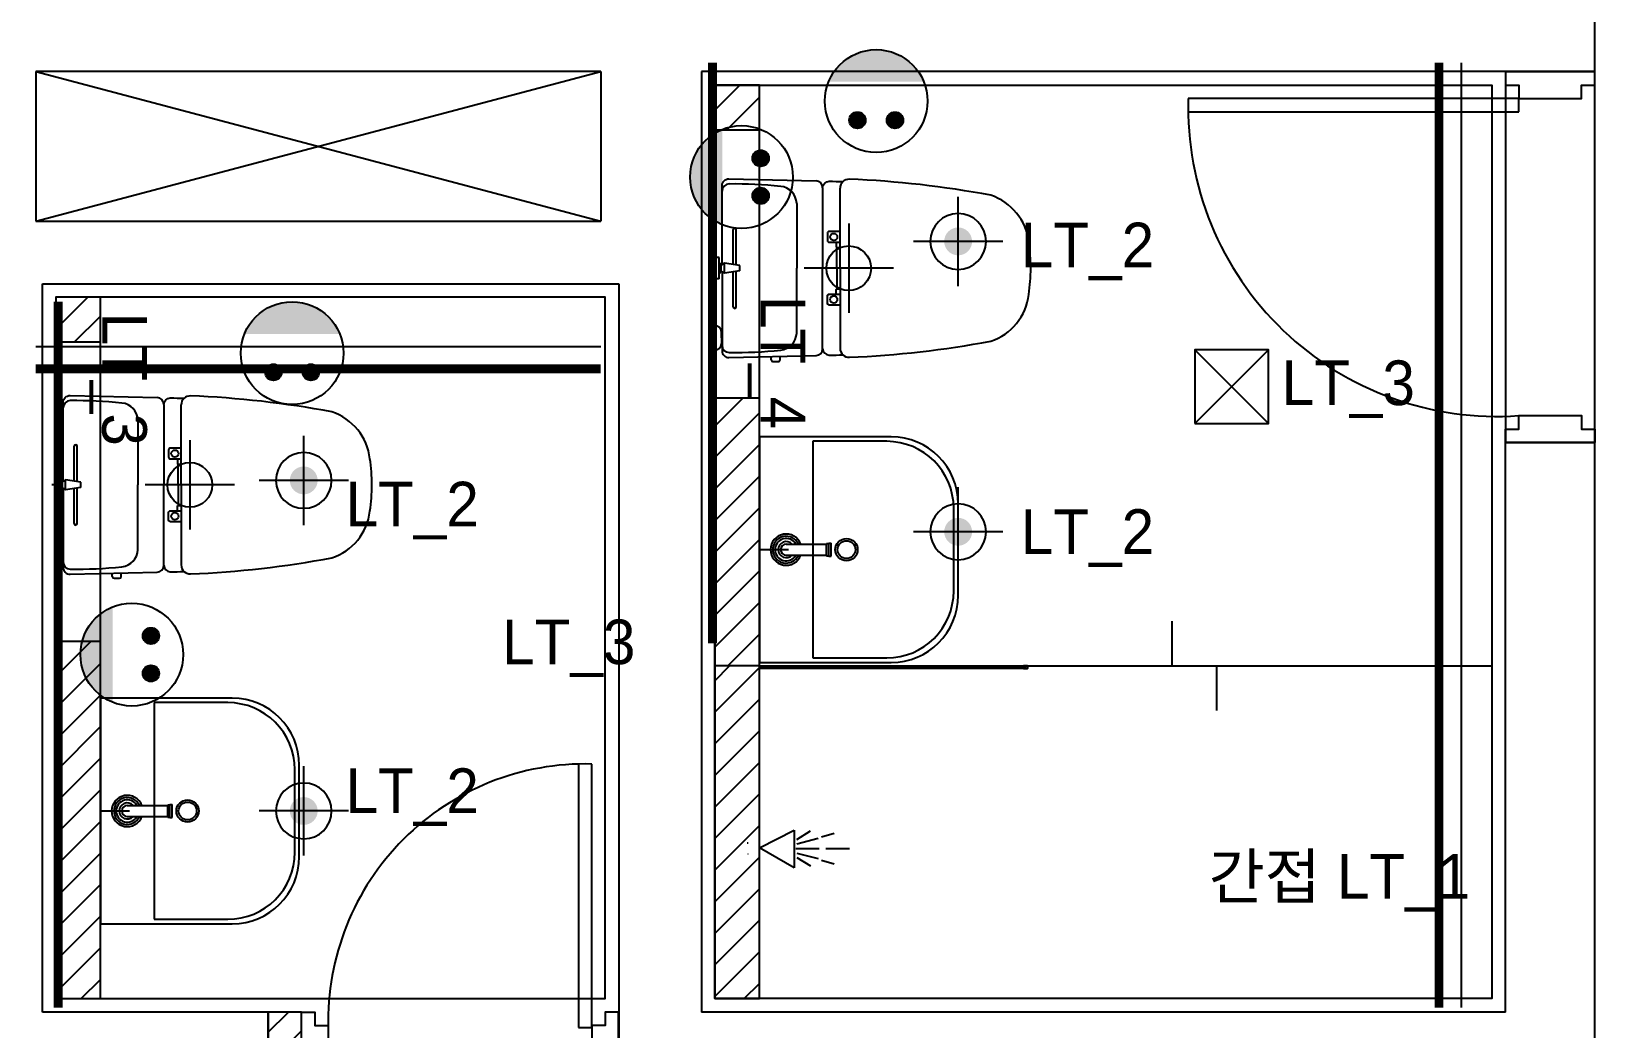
# Model space of a CAD drawing. Header units: inches. Extents: x 220271 to 272471, y 38563 to 64452.
# Drawn here: x 253528 to 257028, y 54638 to 56871 of the extents above; entities that cross this region are included whole.
import ezdxf

# ---------------------------------------------------------------- set-up
doc = ezdxf.new("R2010")
doc.units = ezdxf.units.IN
doc.header["$LTSCALE"] = 50
doc.header["$MEASUREMENT"] = 0
doc.linetypes.add('HID', pattern=[2.5, 1.5, -1])
doc.linetypes.add('HIDDEN', pattern=[0.375, 0.25, -0.125])
for name, color, linetype in [('03-WAL NEW', 3, 'Continuous'), ('06-LIGHT', 4, 'Continuous'), ('07-DIM WAL', 5, 'Continuous'), ('3.기호.계단선', 30, 'Continuous'), ('BATH', 4, 'Continuous'), ('CEIL-LIGHT', 7, 'Continuous'), ('CO-BATH', 6, 'Continuous'), ('F-WALL1', 2, 'Continuous'), ('fin', 5, 'Continuous'), ('HL', 6, 'HIDDEN'), ('도면층4', 4, 'Continuous'), ('도면층5', 5, 'Continuous'), ('설비', 140, 'Continuous'), ('욕실설비', 3, 'Continuous')]:
    doc.layers.add(name, color=color, linetype=linetype)
doc.styles.add('코레일둥고', font='Korail_Round_Gothic_Medium.ttf')
pattern_1 = [(45, (25855, -50), (-35.355339, 35.355339), [])]

# ---------------------------------------------------------------- blocks, each defined once
blk = doc.blocks.new('메인도면')
at = {"layer": '3.기호.계단선'}
for p, q in [((290171.2, 93645.8), (290171.2, 93445.8)), ((290271.2, 93545.8), (290071.2, 93545.8)), ((288696.2, 93160.8), (288696.2, 92960.8)), ((288796.2, 93060.8), (288596.2, 93060.8))]:
    blk.add_line(p, q, dxfattribs=at)
for centre in [(290171.2, 93545.8), (288696.2, 93060.8)]:
    blk.add_circle(centre, 50, dxfattribs=at)
at = {"layer": 'F-WALL1'}
for p, q in [((291841.2, 93985.8), (291841.2, 94140.8)), ((289616.2, 93985.8), (288351.2, 93985.8)), ((288351.2, 93985.8), (288351.2, 93650.8)), ((288351.2, 93650.8), (289616.2, 93985.8)), ((288351.2, 93985.8), (289616.2, 93650.8)), ((289616.2, 93985.8), (289616.2, 93650.8)), ((291841.2, 93985.8), (289841.2, 93985.8)), ((289841.2, 93985.8), (289841.2, 91880.8)), ((288351.2, 93650.8), (289616.2, 93650.8)), ((288366.2, 91880.8), (288366.2, 93510.8)), ((288366.2, 93510.8), (289656.2, 93510.8)), ((289656.2, 93510.8), (289656.2, 91685.8)), ((291641.2, 91880.8), (291641.2, 93155.8)), ((291841.2, 91685.8), (291841.2, 93155.8)), ((288871.2, 91880.8), (288366.2, 91880.8)), ((288871.2, 91880.8), (288871.2, 91685.8)), ((291641.2, 91880.8), (289841.2, 91880.8))]:
    blk.add_line(p, q, dxfattribs=at)
at = {"layer": '도면층4'}
for p, q in [((291841.2, 93985.8), (291641.2, 93985.8)), ((291641.2, 93985.8), (291641.2, 93155.8)), ((291641.2, 93985.8), (291841.2, 93985.8)), ((291841.2, 93155.8), (291841.2, 93985.8)), ((291671.2, 93925.8), (290931.2, 93925.8)), ((291671.2, 93895.8), (291671.2, 93925.8)), ((290931.2, 93895.8), (291671.2, 93895.8)), ((291641.2, 93155.8), (291841.2, 93155.8))]:
    blk.add_line(p, q, dxfattribs=at)
for points in [[(291641.2, 93985.8), (291641.2, 93955.8), (291671.2, 93955.8), (291671.2, 93925.8), (291811.2, 93925.8), (291811.2, 93955.8), (291841.2, 93955.8), (291841.2, 93985.8), (291641.2, 93985.8)], [(291641.2, 93155.8), (291641.2, 93185.8), (291671.2, 93185.8), (291671.2, 93215.8), (291811.2, 93215.8), (291811.2, 93185.8), (291841.2, 93185.8), (291841.2, 93155.8), (291641.2, 93155.8)]]:
    blk.add_lwpolyline(points, dxfattribs=at)
at = {"layer": '도면층5'}
blk.add_arc((291622.6, 93905.8), 691.7, 178.3456, 274.0249, dxfattribs=at)
blk = doc.blocks.new('cjswjdeh')
at = {"layer": '03-WAL NEW', "transparency": 33554687}
h = blk.add_hatch(dxfattribs=at)
h.set_pattern_fill('_USER', color=8, scale=50, angle=45, pattern_type=0)
h.set_pattern_definition([(45, (25845, 15), (-35.355339, 35.355339), [])])
h.paths.add_polyline_path([(255157.9, 96039.8), (255157.9, 96139.8), (255057.9, 96139.8), (255057.9, 96039.8)])
h.paths.add_polyline_path([(255157.9, 95099.8), (255157.9, 95352.3), (255157.9, 95439.8), (255057.9, 95439.8), (255057.9, 94839.8), (255157.9, 94839.8)])
h.paths.add_polyline_path([(254893.7, 95984.8), (254893.7, 96194.7), (255046.7, 96194.7), (255046.7, 95984.8)], flags=9)
h.paths.add_polyline_path([(254893.6, 95630.6), (254893.6, 95848.9), (255046.7, 95848.9), (255046.7, 95630.6)], flags=9)
h = blk.add_hatch(dxfattribs=at)
h.set_pattern_fill('_USER', color=8, scale=50, angle=45, pattern_type=0)
h.set_pattern_definition([(45, (25845, 10), (-35.355339, 35.355339), [])])
h.paths.add_polyline_path([(253682.9, 94777.3), (253682.9, 94894.8), (253582.9, 94894.8), (253582.9, 94094.8), (253682.9, 94094.8)])
h.paths.add_polyline_path([(253682.9, 95564.8), (253682.9, 95664.8), (253582.9, 95664.8), (253582.9, 95564.8)])
h = blk.add_hatch(dxfattribs=at)
h.set_pattern_fill('_USER', color=256, scale=50, angle=45, pattern_type=0)
h.set_pattern_definition(pattern_1)
h.paths.add_polyline_path([(255157.9, 94094.8), (255157.9, 94839.8), (255057.9, 94839.8), (255057.9, 94094.8)])
h = blk.add_hatch(dxfattribs=at)
h.set_pattern_fill('_USER', color=256, scale=50, angle=45, pattern_type=0)
h.set_pattern_definition(pattern_1)
h.paths.add_polyline_path([(254132.9, 94064.8), (254057.9, 94064.8), (254057.9, 93869.8), (254132.9, 93869.8)])
at = {"color": 8}
for p, q in [((255057.9, 95729.8), (255049.2, 95729.8)), ((255057.9, 95705.8), (255057.9, 95753.8)), ((253582.9, 95244.8), (253574.2, 95244.8)), ((253582.9, 95220.8), (253582.9, 95268.8)), ((255157.9, 95099.8), (255222.9, 95099.8)), ((255757.9, 94839.8), (256797.9, 94839.8)), ((253682.9, 94514.8), (253747.9, 94514.8))]:
    blk.add_line(p, q, dxfattribs=at)
blk.add_lwpolyline([(256081.6, 94939.8), (256081.6, 94839.8), (256181.6, 94839.8), (256181.6, 94739.8)], dxfattribs=at)
at = {"layer": '03-WAL NEW', "transparency": 33554687}
for p, q in [((255057.9, 96039.8), (255157.9, 96039.8)), ((253582.9, 95564.8), (253682.9, 95564.8)), ((255057.9, 95439.8), (255157.9, 95439.8)), ((253582.9, 94894.8), (253682.9, 94894.8))]:
    blk.add_line(p, q, dxfattribs=at)
for points in [[(255057.9, 94094.8), (255157.9, 94094.8), (255157.9, 96139.8), (255057.9, 96139.8)], [(253582.9, 94094.8), (253682.9, 94094.8), (253682.9, 95664.8), (253582.9, 95664.8)], [(254132.9, 94064.8), (254057.9, 94064.8), (254057.9, 93869.8), (254132.9, 93869.8)]]:
    blk.add_lwpolyline(points, close=True, dxfattribs=at)
blk.add_lwpolyline([(255157.9, 94839.8), (255057.9, 94839.8)], dxfattribs=at)
at = {"layer": 'BATH', "color": 8}
for p, q in [((255157.9, 94432.3), (255235.5, 94472)), ((255235.5, 94472), (255235.5, 94387.9)), ((255242, 94451.2), (255272, 94470.1)), ((255296.8, 94457), (255325.5, 94465.5)), ((255235.5, 94387.9), (255157.9, 94432.3)), ((255239.4, 94431), (255292.1, 94431)), ((255241.4, 94441.4), (255289.6, 94453.8)), ((255306.6, 94431), (255360, 94431)), ((255241.4, 94420.5), (255289.6, 94408.1)), ((255242, 94410.7), (255272, 94391.8)), ((255296.8, 94404.9), (255325.5, 94396.4))]:
    blk.add_line(p, q, dxfattribs=at)
for points in [[(255057.9, 96139.8), (256797.9, 96139.8), (256797.9, 94094.8), (255057.9, 94094.8)], [(253582.9, 94094.8), (254812.9, 94094.8), (254812.9, 95664.8), (253582.9, 95664.8)]]:
    blk.add_lwpolyline(points, close=True, dxfattribs=at)
at = {"layer": 'CO-BATH', "color": 8}
for p, q in [((255452.9, 95352.3), (255157.9, 95352.3)), ((255157.9, 95352.3), (255157.9, 94847.3)), ((255442.9, 95342.3), (255277.9, 95342.3)), ((255277.9, 95342.3), (255277.9, 94857.3)), ((255602.9, 94997.3), (255602.9, 95202.3)), ((255592.9, 95007.3), (255592.9, 95192.3)), ((255217.9, 95112.3), (255308.4, 95112.3)), ((255308.4, 95113.3), (255313.4, 95113.3)), ((255308.4, 95086.3), (255308.4, 95113.3)), ((255313.4, 95114.3), (255318.4, 95114.3)), ((255313.4, 95085.3), (255313.4, 95114.3)), ((255318.4, 95085.3), (255318.4, 95114.3)), ((255217.9, 95087.3), (255308.4, 95087.3)), ((255308.4, 95086.3), (255313.4, 95086.3)), ((255313.4, 95085.3), (255318.4, 95085.3)), ((255277.9, 94857.3), (255442.9, 94857.3)), ((255157.9, 94847.3), (255452.9, 94847.3)), ((253977.9, 94767.3), (253682.9, 94767.3)), ((253682.9, 94767.3), (253682.9, 94262.3)), ((253967.9, 94757.3), (253802.9, 94757.3)), ((253802.9, 94757.3), (253802.9, 94272.3)), ((254117.9, 94422.3), (254117.9, 94607.3)), ((254127.9, 94412.3), (254127.9, 94617.3)), ((253742.9, 94527.3), (253833.4, 94527.3)), ((253742.9, 94502.3), (253833.4, 94502.3)), ((253833.4, 94528.3), (253838.4, 94528.3)), ((253833.4, 94501.3), (253833.4, 94528.3)), ((253833.4, 94501.3), (253838.4, 94501.3)), ((253838.4, 94529.3), (253843.4, 94529.3)), ((253838.4, 94500.3), (253838.4, 94529.3)), ((253838.4, 94500.3), (253843.4, 94500.3)), ((253843.4, 94500.3), (253843.4, 94529.3)), ((253682.9, 94262.3), (253977.9, 94262.3)), ((253802.9, 94272.3), (253967.9, 94272.3))]:
    blk.add_line(p, q, dxfattribs=at)
at = {"layer": 'CO-BATH'}
for p, q in [((255751.9, 94837.5), (255168.9, 94837.5)), ((255751.9, 94836), (255168.9, 94836))]:
    blk.add_line(p, q, dxfattribs=at)
for points in [[(255157.9, 94839.8), (255166.9, 94839.8), (255166.9, 94838.3), (255163.9, 94838.3), (255163.9, 94835.3), (255166.9, 94835.3), (255166.9, 94833.8), (255157.9, 94833.8)], [(255757.9, 94839.8), (255748.9, 94839.8), (255748.9, 94838.3), (255751.9, 94838.3), (255751.9, 94835.3), (255748.9, 94835.3), (255748.9, 94833.8), (255757.9, 94833.8)]]:
    blk.add_lwpolyline(points, close=True, dxfattribs=at)
at = {"layer": 'CO-BATH', "color": 8}
blk.add_lwpolyline([(255757.9, 94839.8), (255757.9, 94833.8), (255162.9, 94833.8), (255162.9, 94839.8)], close=True, dxfattribs=at)
for centre, radius in [((255352.9, 95099.8), 25), ((255352.9, 95099.8), 20), ((253877.9, 94514.8), 25), ((253877.9, 94514.8), 20)]:
    blk.add_circle(centre, radius, dxfattribs=at)
for centre, radius, start, end in [((255442.9, 95192.3), 150, 0, 90), ((255452.9, 95202.3), 150, 0, 90), ((255217.9, 95099.8), 35, 20.9248, 339.0751), ((255217.9, 95099.8), 30, 24.6243, 335.3757), ((255217.9, 95099.8), 25, 30, 330), ((255217.9, 95099.8), 18, 43.9829, 316.017), ((255217.9, 95099.8), 12.5, 90, 270), ((255442.9, 95007.3), 150, 270, 0), ((255452.9, 94997.3), 150, 270, 0), ((253967.9, 94607.3), 150, 0, 90), ((253977.9, 94617.3), 150, 0, 90), ((253742.9, 94514.8), 35, 20.9248, 339.0751), ((253742.9, 94514.8), 30, 24.6243, 335.3757), ((253742.9, 94514.8), 25, 30, 330), ((253742.9, 94514.8), 18, 43.9829, 316.017), ((253742.9, 94514.8), 12.5, 90, 270), ((253967.9, 94422.3), 150, 270, 0), ((253977.9, 94412.3), 150, 270, 0)]:
    blk.add_arc(centre, radius, start, end, dxfattribs=at)
at = {"layer": 'fin', "color": 8}
for p, q in [((255074.4, 95737.7), (255074.4, 95902.4)), ((255299.4, 95910.1), (255299.4, 95729.8)), ((255338.6, 95729.8), (255338.6, 95909)), ((255241.5, 95875), (255241.5, 95729.8)), ((255241.5, 95584.5), (255241.5, 95729.8)), ((255299.4, 95549.4), (255299.4, 95729.8)), ((255338.6, 95729.8), (255338.6, 95550.5)), ((255074.4, 95721.8), (255074.4, 95557.2)), ((255072.9, 95574), (255072.9, 95586.5)), ((255072.9, 95574), (255072.9, 95561.5)), ((253599.4, 95252.7), (253599.4, 95417.4)), ((253824.4, 95425.1), (253824.4, 95244.8)), ((253863.6, 95244.8), (253863.6, 95424)), ((253766.5, 95390), (253766.5, 95244.8)), ((253599.4, 95236.8), (253599.4, 95072.2)), ((253766.5, 95099.5), (253766.5, 95244.8)), ((253824.4, 95064.4), (253824.4, 95244.8)), ((253863.6, 95244.8), (253863.6, 95065.5)), ((253597.9, 95089), (253597.9, 95101.5)), ((253597.9, 95089), (253597.9, 95076.5))]:
    blk.add_line(p, q, dxfattribs=at)
for points in [[(255074.4, 95902.4), (255074.4, 95914.8, -0.421209), (255089.7, 95929.8), (255284.7, 95925.1, -0.001659)], [(255299.4, 95910.1, -0.371724), (255314.1, 95924.5, -0.003515), (255345, 95923.7, -0.320541)], [(255074.4, 95557.2), (255074.4, 95544.8, 0.421209), (255089.7, 95529.8), (255284.7, 95534.4, 0.001659)], [(255299.4, 95549.4, 0.371724), (255314.1, 95535, 0.003515), (255345, 95535.8, 0.320541)], [(253599.4, 95417.4), (253599.4, 95429.8, -0.421209), (253614.7, 95444.8), (253809.7, 95440.1, -0.001659)], [(253824.4, 95425.1, -0.371724), (253839.1, 95439.5, -0.003515), (253870, 95438.7, -0.320541)], [(253599.4, 95072.2), (253599.4, 95059.8, 0.421209), (253614.7, 95044.8), (253809.7, 95049.4, 0.001659)], [(253824.4, 95064.4, 0.371724), (253839.1, 95050, 0.003515), (253870, 95050.8, 0.320541)]]:
    blk.add_lwpolyline(points, format="xyb", dxfattribs=at)
for centre, radius, start, end in [((255090.4, 95902.4), 16, 90.6884, 180), ((255102.2, 94918.4), 1000, 84.0563, 90.6884), ((255201.6, 95873.3), 40, 2.4871, 84.0563), ((255284.4, 95910.1), 15, 0, 88.6349), ((255358.6, 95909), 20, 87.6667, 180), ((255269.6, 93725), 2205.9, 79.3919, 87.6667), ((255636.3, 95774), 125.5, 6.5759, 71.7036), ((255359.4, 95729.8), 405.9, 0, 8.3007), ((255359.4, 95729.8), 405.9, 351.6993, 0), ((255636.3, 95685.5), 125.5, 288.2964, 353.4241), ((255057.9, 95586.5), 15, 0, 90), ((255057.9, 95561.5), 15, 270, 0), ((255090.4, 95557.2), 16, 180, 269.3116), ((255201.6, 95586.3), 40, 275.9437, 357.5129), ((255358.6, 95550.5), 20, 180, 272.3333), ((255269.6, 97734.6), 2205.9, 272.3333, 280.6081), ((255102.2, 96541.1), 1000, 269.3116, 275.9437), ((255284.4, 95549.4), 15, 271.3651, 0), ((253615.4, 95417.4), 16, 90.6884, 180), ((253627.2, 94433.4), 1000, 84.0563, 90.6884), ((253726.6, 95388.3), 40, 2.4871, 84.0563), ((253809.4, 95425.1), 15, 0, 88.6349), ((253883.6, 95424), 20, 87.6667, 180), ((253794.6, 93240), 2205.9, 79.3919, 87.6667), ((254161.3, 95289), 125.5, 6.5759, 71.7036), ((253884.4, 95244.8), 405.9, 0, 8.3007), ((253884.4, 95244.8), 405.9, 351.6993, 0), ((254161.3, 95200.5), 125.5, 288.2964, 353.4241), ((253582.9, 95101.5), 15, 0, 90), ((253726.6, 95101.3), 40, 275.9437, 357.5129), ((253582.9, 95076.5), 15, 270, 0), ((253615.4, 95072.2), 16, 180, 269.3116), ((253627.2, 96056.1), 1000, 269.3116, 275.9437), ((253809.4, 95064.4), 15, 271.3651, 0), ((253883.6, 95065.5), 20, 180, 272.3333), ((253794.6, 97249.6), 2205.9, 272.3333, 280.6081)]:
    blk.add_arc(centre, radius, start, end, dxfattribs=at)
at = {"layer": 'HL', "color": 8, "linetype": 'Continuous'}
for p, q in [((255098.9, 95738.3), (255098.9, 95816.3)), ((255105.9, 95737.2), (255105.9, 95816.3)), ((255331.6, 95729.8), (255331.6, 95776.1)), ((255067.9, 95753.8), (255057.9, 95753.8)), ((255067.9, 95705.8), (255067.9, 95753.8)), ((255072.7, 95736.7), (255067.9, 95742.1)), ((255079.7, 95741.1), (255072.7, 95736.7)), ((255072.7, 95722.8), (255072.7, 95736.7)), ((255114.1, 95735.7), (255079.7, 95741.1)), ((255079.7, 95718.4), (255079.7, 95741.1)), ((255114.1, 95723.8), (255114.1, 95735.7)), ((255331.6, 95729.8), (255331.6, 95683.4)), ((255067.9, 95705.8), (255057.9, 95705.8)), ((255072.7, 95722.8), (255067.9, 95717.4)), ((255079.7, 95718.4), (255072.7, 95722.8)), ((255114.1, 95723.8), (255079.7, 95718.4)), ((255098.9, 95643.3), (255098.9, 95721.2)), ((255105.9, 95643.3), (255105.9, 95722.3)), ((255184.3, 95524.8), (255184.3, 95532)), ((255188.3, 95520.8), (255200.4, 95520.8)), ((255204.4, 95524.8), (255204.4, 95532.5)), ((253623.9, 95253.3), (253623.9, 95331.3)), ((253630.9, 95252.2), (253630.9, 95331.3)), ((253856.6, 95244.8), (253856.6, 95291.1)), ((253592.9, 95268.8), (253582.9, 95268.8)), ((253592.9, 95220.8), (253592.9, 95268.8)), ((253597.7, 95251.7), (253592.9, 95257.1)), ((253597.7, 95237.8), (253592.9, 95232.4)), ((253604.7, 95256.1), (253597.7, 95251.7)), ((253597.7, 95237.8), (253597.7, 95251.7)), ((253604.7, 95233.4), (253597.7, 95237.8)), ((253639.1, 95250.7), (253604.7, 95256.1)), ((253604.7, 95233.4), (253604.7, 95256.1)), ((253639.1, 95238.8), (253604.7, 95233.4)), ((253623.9, 95158.3), (253623.9, 95236.2)), ((253630.9, 95158.3), (253630.9, 95237.3)), ((253639.1, 95238.8), (253639.1, 95250.7)), ((253856.6, 95244.8), (253856.6, 95198.4)), ((253592.9, 95220.8), (253582.9, 95220.8)), ((253709.3, 95039.8), (253709.3, 95047)), ((253713.3, 95035.8), (253725.4, 95035.8)), ((253729.4, 95039.8), (253729.4, 95047.5))]:
    blk.add_line(p, q, dxfattribs=at)
for points in [[(255338.6, 95812.3), (255314.4, 95812.3, 0.414214), (255310.4, 95808.3), (255310.4, 95791.8, 0.414214), (255314.4, 95787.8), (255330, 95787.8), (255338.6, 95787.8)], [(255330, 95787.8), (255330, 95778.1, 0.414214), (255332, 95776.1), (255338.6, 95776.1)], [(255338.6, 95647.2), (255314.4, 95647.2, -0.414214), (255310.4, 95651.2), (255310.4, 95667.7, -0.414214), (255314.4, 95671.7), (255330, 95671.7), (255338.6, 95671.7)], [(255330, 95671.7), (255330, 95681.4, -0.414214), (255332, 95683.4), (255338.6, 95683.4)], [(253863.6, 95327.3), (253839.4, 95327.3, 0.414214), (253835.4, 95323.3), (253835.4, 95306.8, 0.414214), (253839.4, 95302.8), (253855, 95302.8), (253863.6, 95302.8)], [(253855, 95302.8), (253855, 95293.1, 0.414214), (253857, 95291.1), (253863.6, 95291.1)], [(253863.6, 95162.2), (253839.4, 95162.2, -0.414214), (253835.4, 95166.2), (253835.4, 95182.7, -0.414214), (253839.4, 95186.7), (253855, 95186.7), (253863.6, 95186.7)], [(253855, 95186.7), (253855, 95196.4, -0.414214), (253857, 95198.4), (253863.6, 95198.4)]]:
    blk.add_lwpolyline(points, format="xyb", dxfattribs=at)
for centre in [(255324.4, 95799.8), (255324.4, 95659.8), (253849.4, 95314.8), (253849.4, 95174.8)]:
    blk.add_circle(centre, 8, dxfattribs=at)
for centre, radius, start, end in [((255102.4, 95816.3), 3.5, 0, 180), ((255102.4, 95643.3), 3.5, 180, 0), ((255188.3, 95524.8), 4, 180, 270), ((255200.4, 95524.8), 4, 270, 0), ((253627.4, 95331.3), 3.5, 0, 180), ((253627.4, 95158.3), 3.5, 180, 0), ((253713.3, 95039.8), 4, 180, 270), ((253725.4, 95039.8), 4, 270, 0)]:
    blk.add_arc(centre, radius, start, end, dxfattribs=at)
at = {"layer": '도면층4', "color": 8}
for p, q in [((254752.9, 94619.8), (254752.9, 94029.8)), ((254782.9, 94029.8), (254782.9, 94619.8)), ((254752.9, 94029.8), (254782.9, 94029.8))]:
    blk.add_line(p, q, dxfattribs=at)
for points in [[(254132.9, 94064.8), (254162.9, 94064.8), (254162.9, 94034.8), (254192.9, 94034.8), (254192.9, 93899.8), (254162.9, 93899.8), (254162.9, 93869.8), (254132.9, 93869.8), (254132.9, 94064.8)], [(254842.9, 94064.8), (254812.9, 94064.8), (254812.9, 94034.8), (254782.9, 94034.8), (254782.9, 93899.8), (254812.9, 93899.8), (254812.9, 93869.8), (254842.9, 93869.8), (254842.9, 94064.8)]]:
    blk.add_lwpolyline(points, dxfattribs=at)
at = {"layer": '도면층5', "color": 8}
blk.add_arc((254767.9, 94044.8), 575.2, 88.5057, 181.4943, dxfattribs=at)
at = {"layer": '욕실설비', "color": 8}
for p, q in [((255130.3, 94443.7), (255132.9, 94443.7)), ((255131.7, 94418.7), (255132.9, 94418.7))]:
    blk.add_line(p, q, dxfattribs=at)
blk.add_blockref('메인도면', (-34813.2, 2184))
blk = doc.blocks.new('hallogen')
h = blk.add_hatch(color=256)
h.dxf.hatch_style = 1
edge = h.paths.add_edge_path()
edge.add_arc((48591.7, 60854.3), 31.2, 0, 360, ccw=False)
at = {"color": 1, "linetype": 'Continuous'}
for p, q in [((48591.7, 60954.3), (48591.7, 60754.3)), ((48691.7, 60854.3), (48491.7, 60854.3))]:
    blk.add_line(p, q, dxfattribs=at)
at = {"color": 4, "linetype": 'Continuous'}
blk.add_circle((48591.7, 60854.3), 62.5, dxfattribs=at)
blk = doc.blocks.new('egoo')
at = {"layer": '설비'}
h = blk.add_hatch(color=140, dxfattribs=at)
edge = h.paths.add_edge_path()
edge.add_arc((1015645.3, 443433.7), 22.3, 0, 360)
h = blk.add_hatch(color=140, dxfattribs=at)
edge = h.paths.add_edge_path()
edge.add_arc((1015747.7, 443433.7), 22.3, 0, 360)
h = blk.add_hatch(color=140, dxfattribs=at)
edge = h.paths.add_edge_path()
edge.add_line((1015826.3, 443329.1), (1015566.6, 443329.1))
edge.add_ellipse((1015696.5, 443381.5), major_axis=(99, 99), ratio=1, start_angle=156.9578, end_angle=293.0422)
at = {"layer": '설비', "color": 140}
for centre, radius in [((1015696.5, 443381.5), 140), ((1015645.3, 443433.7), 22.3), ((1015747.7, 443433.7), 22.3)]:
    blk.add_circle(centre, radius, dxfattribs=at)

msp = doc.modelspace()

# ---------------------------------------------------------------- linework, layer by layer
at = {"layer": '3.기호.계단선', "color": 10, "linetype": 'HID', "const_width": 20}
for points in [[(255052.9, 56800.1), (255052.9, 55500.1)], [(256679.4, 54685.1), (256679.4, 56800.1)], [(253587.9, 56265.1), (253587.9, 54685.1)], [(253537.9, 56115.1), (254802.9, 56115.1)]]:
    msp.add_lwpolyline(points, dxfattribs=at)
at = {"layer": 'CEIL-LIGHT'}
for p, q in [((256729.4, 54685.1), (256729.4, 56800.1)), ((253537.9, 56165.1), (254802.9, 56165.1)), ((256132.9, 56157.6), (256297.9, 55992.6)), ((256297.9, 56157.6), (256132.9, 55992.6))]:
    msp.add_line(p, q, dxfattribs=at)
msp.add_lwpolyline([(256132.9, 55992.6), (256297.9, 55992.6), (256297.9, 56157.6), (256132.9, 56157.6)], close=True, dxfattribs=at)

# ---------------------------------------------------------------- block references
at = {"layer": '06-LIGHT', "xscale": -1, "rotation": 180}
for p in [(207011.2, 117254.4), (205546.2, 116719.4), (207011.2, 116604.4), (205546.2, 115979.4)]:
    msp.add_blockref('hallogen', p, dxfattribs=at)
at = {"layer": '07-DIM WAL'}
msp.add_blockref('cjswjdeh', (0, -39389.7), dxfattribs=at)
at = {"layer": '설비', "color": 140, "xscale": 0.8214285869294655, "yscale": 0.8214285869294655, "zscale": 0.8214285869294655}
for p, rotation in [((1089741.6, 420920.6), 180), ((-109088.3, 890866.4), 269.9999999999999), ((1088434.1, 420356.3), 180), ((-110453.3, 889797.2), 269.9999999999999)]:
    msp.add_blockref('egoo', p, dxfattribs=dict(at, rotation=rotation))

# ---------------------------------------------------------------- texts
at = {"layer": '설비', "color": 30, "style": '코레일둥고'}
for s, p in [('LT_2', (255743.4, 56342.1)), ('LT_3', (256327.2, 56033.7)), ('LT_2', (254231.7, 55762.1)), ('LT_2', (255743.4, 55700.5)), ('LT_3', (254582.2, 55453.7)), ('LT_2', (254231.7, 55120.5)), ('간접 LT_1', (256163.6, 54928.7))]:
    msp.add_text(s, height=100, dxfattribs=at).set_placement(p)
for s, p in [('LT_4', (255160.6, 56278)), ('LT_3', (253686.8, 56240.6))]:
    msp.add_text(s, height=100, rotation=270, dxfattribs=at).set_placement(p)

doc.saveas('drawing.dxf')
